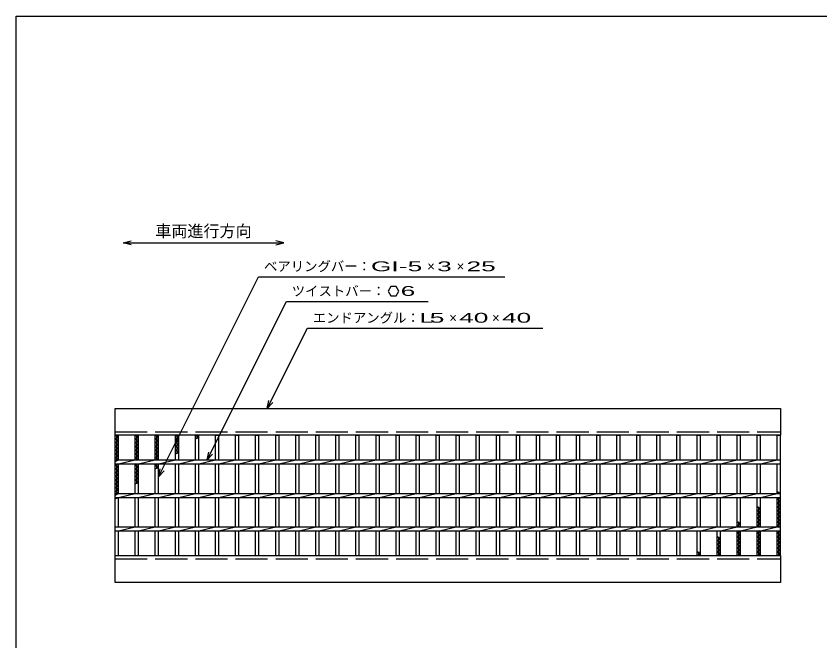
# Model space of a CAD drawing. Units: millimetres, scale not verified. Extents: x -1456 to 1385, y -1026 to 843.
# Drawn here: x -1383 to -181, y -92 to 843 of the extents above; entities that cross this region are included whole.
import ezdxf
from ezdxf.enums import TextEntityAlignment as Align

# ---------------------------------------------------------------- set-up
doc = ezdxf.new("R2010")
doc.units = ezdxf.units.MM
doc.header["$LTSCALE"] = 8
doc.linetypes.add('DASHED', pattern=[7.5, 6, -1.5])
for name, color, linetype, lineweight in [('0_2', 150, 'Continuous', 25), ('16', 3, 'Continuous', 25), ('22', 4, 'Continuous', 25)]:
    doc.layers.add(name, color=color, linetype=linetype, lineweight=lineweight)
doc.styles.add('ベクトル', font='')
doc.styles.get('ベクトル').set_extended_font_data('ベクトル')

msp = doc.modelspace()

# ---------------------------------------------------------------- linework, layer by layer
at = {"layer": '0_2'}
for p, q in [((-1383.2, -917.2), (-1383.2, 842.8)), ((-1383.2, 842.8), (1384.8, 842.8))]:
    msp.add_line(p, q, dxfattribs=at)
at = {"layer": '0_2', "color": 4}
for p, q in [((-1223, 503.7), (-1211, 506.9)), ((-983, 503.7), (-995, 506.9)), ((-1211, 500.5), (-1223, 503.7)), ((-1223, 503.7), (-983, 503.7)), ((-995, 500.5), (-983, 503.7))]:
    msp.add_line(p, q, dxfattribs=at)
at = {"layer": '16'}
for p, q in [((-1235, 256), (-240, 256)), ((-1235, 216), (-1235, 256)), ((-240, 256), (-240, 216)), ((-240, 216), (-1235, 216)), ((-1235, 36), (-1235, 216)), ((-1235, 216), (-1230, 216)), ((-1230, 213.2), (-1235, 216)), ((-1235, 210.4), (-1230, 213.2)), ((-1230, 207.6), (-1235, 210.4)), ((-1235, 204.8), (-1230, 207.6)), ((-1230, 202), (-1235, 204.8)), ((-1232.5, 179), (-1232.5, 216)), ((-1230, 179), (-1230, 216)), ((-1205, 179), (-1205, 216)), ((-1205, 216), (-1200, 216)), ((-1200, 213.2), (-1205, 216)), ((-1205, 210.4), (-1200, 213.2)), ((-1200, 207.6), (-1205, 210.4)), ((-1205, 204.8), (-1200, 207.6)), ((-1200, 202), (-1205, 204.8)), ((-1202.5, 179), (-1202.5, 216)), ((-1200, 179), (-1200, 216)), ((-1175, 179), (-1175, 216)), ((-1175, 216), (-1170, 216)), ((-1170, 213.2), (-1175, 216)), ((-1175, 210.4), (-1170, 213.2)), ((-1170, 207.6), (-1175, 210.4)), ((-1175, 204.8), (-1170, 207.6)), ((-1170, 202), (-1175, 204.8)), ((-1172.5, 179), (-1172.5, 216)), ((-1170, 179), (-1170, 216)), ((-1145, 179), (-1145, 216)), ((-1145, 216), (-1140, 216)), ((-1140, 213.2), (-1145, 216)), ((-1145, 210.4), (-1140, 213.2)), ((-1140, 207.6), (-1145, 210.4)), ((-1145, 204.8), (-1140, 207.6)), ((-1140, 202), (-1145, 204.8)), ((-1142.5, 188), (-1142.5, 216)), ((-1140, 179), (-1140, 216)), ((-1115, 179), (-1115, 216)), ((-1115, 216), (-1110, 216)), ((-1110, 213.2), (-1115, 216)), ((-1115, 210.4), (-1110, 213.2)), ((-1112.5, 210.4), (-1112.5, 216)), ((-1110, 179), (-1110, 216)), ((-1085, 179), (-1085, 216)), ((-1085, 216), (-1080, 216)), ((-1080, 179), (-1080, 216)), ((-1055, 179), (-1055, 216)), ((-1055, 216), (-1050, 216)), ((-1050, 179), (-1050, 216)), ((-1025, 179), (-1025, 216)), ((-1025, 216), (-1020, 216)), ((-1020, 179), (-1020, 216)), ((-995, 179), (-995, 216)), ((-995, 216), (-990, 216)), ((-990, 179), (-990, 216)), ((-965, 179), (-965, 216)), ((-965, 216), (-960, 216)), ((-960, 179), (-960, 216)), ((-935, 179), (-935, 216)), ((-935, 216), (-930, 216)), ((-930, 179), (-930, 216)), ((-905, 179), (-905, 216)), ((-905, 216), (-900, 216)), ((-900, 179), (-900, 216)), ((-875, 179), (-875, 216)), ((-875, 216), (-870, 216)), ((-870, 179), (-870, 216)), ((-845, 179), (-845, 216)), ((-845, 216), (-840, 216)), ((-840, 179), (-840, 216)), ((-815, 179), (-815, 216)), ((-815, 216), (-810, 216)), ((-810, 179), (-810, 216)), ((-785, 179), (-785, 216)), ((-785, 216), (-780, 216)), ((-780, 179), (-780, 216)), ((-755, 179), (-755, 216)), ((-755, 216), (-750, 216)), ((-750, 179), (-750, 216)), ((-725, 179), (-725, 216)), ((-725, 216), (-720, 216)), ((-720, 179), (-720, 216)), ((-695, 179), (-695, 216)), ((-695, 216), (-690, 216)), ((-690, 179), (-690, 216)), ((-665, 179), (-665, 216)), ((-665, 216), (-660, 216)), ((-660, 179), (-660, 216)), ((-635, 179), (-635, 216)), ((-635, 216), (-630, 216)), ((-630, 179), (-630, 216)), ((-605, 179), (-605, 216)), ((-605, 216), (-600, 216)), ((-600, 179), (-600, 216)), ((-575, 179), (-575, 216)), ((-575, 216), (-570, 216)), ((-570, 179), (-570, 216)), ((-545, 179), (-545, 216)), ((-545, 216), (-540, 216)), ((-540, 179), (-540, 216)), ((-515, 179), (-515, 216)), ((-515, 216), (-510, 216)), ((-510, 179), (-510, 216)), ((-485, 179), (-485, 216)), ((-485, 216), (-480, 216)), ((-480, 179), (-480, 216)), ((-455, 179), (-455, 216)), ((-455, 216), (-450, 216)), ((-450, 179), (-450, 216)), ((-425, 179), (-425, 216)), ((-425, 216), (-420, 216)), ((-420, 179), (-420, 216)), ((-395, 179), (-395, 216)), ((-395, 216), (-390, 216)), ((-390, 179), (-390, 216)), ((-365, 179), (-365, 216)), ((-365, 216), (-360, 216)), ((-360, 179), (-360, 216)), ((-335, 179), (-335, 216)), ((-335, 216), (-330, 216)), ((-330, 179), (-330, 216)), ((-305, 179), (-305, 216)), ((-305, 216), (-300, 216)), ((-300, 179), (-300, 216)), ((-275, 179), (-275, 216)), ((-275, 216), (-270, 216)), ((-270, 179), (-270, 216)), ((-245, 179), (-245, 216)), ((-245, 216), (-240, 216)), ((-240, 36), (-240, 216)), ((-1235, 199.2), (-1230, 202)), ((-1230, 196.4), (-1235, 199.2)), ((-1235, 193.6), (-1230, 196.4)), ((-1230, 190.8), (-1235, 193.6)), ((-1205, 199.2), (-1200, 202)), ((-1200, 196.4), (-1205, 199.2)), ((-1205, 193.6), (-1200, 196.4)), ((-1200, 190.8), (-1205, 193.6)), ((-1175, 199.2), (-1170, 202)), ((-1170, 196.4), (-1175, 199.2)), ((-1175, 193.6), (-1170, 196.4)), ((-1170, 190.8), (-1175, 193.6)), ((-1145, 199.2), (-1140, 202)), ((-1140, 196.4), (-1145, 199.2)), ((-1145, 193.6), (-1140, 196.4)), ((-1140, 190.8), (-1145, 193.6)), ((-1235, 188), (-1230, 190.8)), ((-1230, 185.2), (-1235, 188)), ((-1235, 182.4), (-1230, 185.2)), ((-1230, 179.6), (-1235, 182.4)), ((-1205, 188), (-1200, 190.8)), ((-1200, 185.2), (-1205, 188)), ((-1205, 182.4), (-1200, 185.2)), ((-1200, 179.6), (-1205, 182.4)), ((-1175, 188), (-1170, 190.8)), ((-1170, 185.2), (-1175, 188)), ((-1175, 182.4), (-1170, 185.2)), ((-1170, 179.6), (-1175, 182.4)), ((-1145, 188), (-1140, 190.8)), ((-1235, 176.8), (-1230, 179.6)), ((-1235, 179), (-240, 179)), ((-1235, 173), (-1235, 179)), ((-1235, 173), (-240, 173)), ((-1235, 171.2), (-1231.8, 173)), ((-1230, 168.4), (-1235, 171.2)), ((-1235, 165.6), (-1230, 168.4)), ((-1232.5, 129), (-1232.5, 173)), ((-1230, 173), (-1205, 179)), ((-1230, 129), (-1230, 173)), ((-1205, 129), (-1205, 173)), ((-1205, 171.2), (-1201.8, 173)), ((-1200, 168.4), (-1205, 171.2)), ((-1205, 165.6), (-1200, 168.4)), ((-1202.5, 143.2), (-1202.5, 173)), ((-1201.1, 179), (-1200, 179.6)), ((-1200, 173), (-1175, 179)), ((-1200, 129), (-1200, 173)), ((-1175, 129), (-1175, 173)), ((-1175, 171.2), (-1171.8, 173)), ((-1170, 168.4), (-1175, 171.2)), ((-1175, 165.6), (-1170, 168.4)), ((-1172.5, 165.6), (-1172.5, 173)), ((-1171.1, 179), (-1170, 179.6)), ((-1170, 173), (-1145, 179)), ((-1170, 129), (-1170, 173)), ((-1145, 129), (-1145, 173)), ((-1140, 173), (-1115, 179)), ((-1140, 129), (-1140, 173)), ((-1115, 129), (-1115, 173)), ((-1110, 173), (-1085, 179)), ((-1110, 129), (-1110, 173)), ((-1085, 129), (-1085, 173)), ((-1080, 173), (-1055, 179)), ((-1080, 129), (-1080, 173)), ((-1055, 129), (-1055, 173)), ((-1050, 173), (-1025, 179)), ((-1050, 129), (-1050, 173)), ((-1025, 129), (-1025, 173)), ((-1020, 173), (-995, 179)), ((-1020, 129), (-1020, 173)), ((-995, 129), (-995, 173)), ((-990, 173), (-965, 179)), ((-990, 129), (-990, 173)), ((-965, 129), (-965, 173)), ((-960, 173), (-935, 179)), ((-960, 129), (-960, 173)), ((-935, 129), (-935, 173)), ((-930, 173), (-905, 179)), ((-930, 129), (-930, 173)), ((-905, 129), (-905, 173)), ((-900, 173), (-875, 179)), ((-900, 129), (-900, 173)), ((-875, 129), (-875, 173)), ((-870, 173), (-845, 179)), ((-870, 129), (-870, 173)), ((-845, 129), (-845, 173)), ((-840, 173), (-815, 179)), ((-840, 129), (-840, 173)), ((-815, 129), (-815, 173)), ((-810, 173), (-785, 179)), ((-810, 129), (-810, 173)), ((-785, 129), (-785, 173)), ((-780, 173), (-755, 179)), ((-780, 129), (-780, 173)), ((-755, 129), (-755, 173)), ((-750, 173), (-725, 179)), ((-750, 129), (-750, 173)), ((-725, 129), (-725, 173)), ((-720, 173), (-695, 179)), ((-720, 129), (-720, 173)), ((-695, 129), (-695, 173)), ((-690, 173), (-665, 179)), ((-690, 129), (-690, 173)), ((-665, 129), (-665, 173)), ((-660, 173), (-635, 179)), ((-660, 129), (-660, 173)), ((-635, 129), (-635, 173)), ((-630, 173), (-605, 179)), ((-630, 129), (-630, 173)), ((-605, 129), (-605, 173)), ((-600, 173), (-575, 179)), ((-600, 129), (-600, 173)), ((-575, 129), (-575, 173)), ((-570, 173), (-545, 179)), ((-570, 129), (-570, 173)), ((-545, 129), (-545, 173)), ((-540, 173), (-515, 179)), ((-540, 129), (-540, 173)), ((-515, 129), (-515, 173)), ((-510, 173), (-485, 179)), ((-510, 129), (-510, 173)), ((-485, 129), (-485, 173)), ((-480, 173), (-455, 179)), ((-480, 129), (-480, 173)), ((-455, 129), (-455, 173)), ((-450, 173), (-425, 179)), ((-450, 129), (-450, 173)), ((-425, 129), (-425, 173)), ((-420, 173), (-395, 179)), ((-420, 129), (-420, 173)), ((-395, 129), (-395, 173)), ((-390, 173), (-365, 179)), ((-390, 129), (-390, 173)), ((-365, 129), (-365, 173)), ((-360, 173), (-335, 179)), ((-360, 129), (-360, 173)), ((-335, 129), (-335, 173)), ((-330, 173), (-305, 179)), ((-330, 129), (-330, 173)), ((-305, 129), (-305, 173)), ((-300, 173), (-275, 179)), ((-300, 129), (-300, 173)), ((-275, 129), (-275, 173)), ((-270, 173), (-245, 179)), ((-270, 129), (-270, 173)), ((-245, 129), (-245, 173)), ((-240, 173), (-240, 179)), ((-1230, 162.8), (-1235, 165.6)), ((-1235, 160), (-1230, 162.8)), ((-1230, 157.2), (-1235, 160)), ((-1235, 154.4), (-1230, 157.2)), ((-1200, 162.8), (-1205, 165.6)), ((-1205, 160), (-1200, 162.8)), ((-1200, 157.2), (-1205, 160)), ((-1205, 154.4), (-1200, 157.2)), ((-1230, 151.6), (-1235, 154.4)), ((-1235, 148.8), (-1230, 151.6)), ((-1230, 146), (-1235, 148.8)), ((-1235, 143.2), (-1230, 146)), ((-1200, 151.6), (-1205, 154.4)), ((-1205, 148.8), (-1200, 151.6)), ((-1200, 146), (-1205, 148.8)), ((-1205, 143.2), (-1200, 146)), ((-1230, 140.4), (-1235, 143.2)), ((-1235, 137.6), (-1230, 140.4)), ((-1230, 134.8), (-1235, 137.6)), ((-1235, 132), (-1230, 134.8)), ((-1230, 129.2), (-1235, 132)), ((-1235, 126.4), (-1230, 129.2)), ((-1235, 129), (-240, 129)), ((-1235, 123), (-1235, 129)), ((-1235, 123), (-240, 123)), ((-1235, 120.8), (-1231.1, 123)), ((-1232.5, 120.8), (-1232.5, 123)), ((-1230, 123), (-1205, 129)), ((-1230, 79), (-1230, 123)), ((-1205, 79), (-1205, 123)), ((-1200, 123), (-1175, 129)), ((-1200, 79), (-1200, 123)), ((-1175, 79), (-1175, 123)), ((-1170, 123), (-1145, 129)), ((-1170, 79), (-1170, 123)), ((-1145, 79), (-1145, 123)), ((-1140, 123), (-1115, 129)), ((-1140, 79), (-1140, 123)), ((-1115, 79), (-1115, 123)), ((-1110, 123), (-1085, 129)), ((-1110, 79), (-1110, 123)), ((-1085, 79), (-1085, 123)), ((-1080, 123), (-1055, 129)), ((-1080, 79), (-1080, 123)), ((-1055, 79), (-1055, 123)), ((-1050, 123), (-1025, 129)), ((-1050, 79), (-1050, 123)), ((-1025, 79), (-1025, 123)), ((-1020, 123), (-995, 129)), ((-1020, 79), (-1020, 123)), ((-995, 79), (-995, 123)), ((-990, 123), (-965, 129)), ((-990, 79), (-990, 123)), ((-965, 79), (-965, 123)), ((-960, 123), (-935, 129)), ((-960, 79), (-960, 123)), ((-935, 79), (-935, 123)), ((-930, 123), (-905, 129)), ((-930, 79), (-930, 123)), ((-905, 79), (-905, 123)), ((-900, 123), (-875, 129)), ((-900, 79), (-900, 123)), ((-875, 79), (-875, 123)), ((-870, 123), (-845, 129)), ((-870, 79), (-870, 123)), ((-845, 79), (-845, 123)), ((-840, 123), (-815, 129)), ((-840, 79), (-840, 123)), ((-815, 79), (-815, 123)), ((-810, 123), (-785, 129)), ((-810, 79), (-810, 123)), ((-785, 79), (-785, 123)), ((-780, 123), (-755, 129)), ((-780, 79), (-780, 123)), ((-755, 79), (-755, 123)), ((-750, 123), (-725, 129)), ((-750, 79), (-750, 123)), ((-725, 79), (-725, 123)), ((-720, 123), (-695, 129)), ((-720, 79), (-720, 123)), ((-695, 79), (-695, 123)), ((-690, 123), (-665, 129)), ((-690, 79), (-690, 123)), ((-665, 79), (-665, 123)), ((-660, 123), (-635, 129)), ((-660, 79), (-660, 123)), ((-635, 79), (-635, 123)), ((-630, 123), (-605, 129)), ((-630, 79), (-630, 123)), ((-605, 79), (-605, 123)), ((-600, 123), (-575, 129)), ((-600, 79), (-600, 123)), ((-575, 79), (-575, 123)), ((-570, 123), (-545, 129)), ((-570, 79), (-570, 123)), ((-545, 79), (-545, 123)), ((-540, 123), (-515, 129)), ((-540, 79), (-540, 123)), ((-515, 79), (-515, 123)), ((-510, 123), (-485, 129)), ((-510, 79), (-510, 123)), ((-485, 79), (-485, 123)), ((-480, 123), (-455, 129)), ((-480, 79), (-480, 123)), ((-455, 79), (-455, 123)), ((-450, 123), (-425, 129)), ((-450, 79), (-450, 123)), ((-425, 79), (-425, 123)), ((-420, 123), (-395, 129)), ((-420, 79), (-420, 123)), ((-395, 79), (-395, 123)), ((-390, 123), (-365, 129)), ((-390, 79), (-390, 123)), ((-365, 79), (-365, 123)), ((-360, 123), (-335, 129)), ((-360, 79), (-360, 123)), ((-335, 79), (-335, 123)), ((-330, 123), (-305, 129)), ((-330, 79), (-330, 123)), ((-305, 79), (-305, 123)), ((-300, 123), (-275, 129)), ((-300, 79), (-300, 123)), ((-275, 79), (-275, 123)), ((-270, 123), (-245, 129)), ((-270, 79), (-270, 123)), ((-240, 128.4), (-245, 131.2)), ((-245, 79), (-245, 123)), ((-245, 120), (-240, 122.8)), ((-242.5, 129), (-242.5, 131.2)), ((-242.5, 79), (-242.5, 123)), ((-240, 122.8), (-240.4, 123)), ((-240, 123), (-240, 129)), ((-270, 106), (-275, 108.8)), ((-272.5, 79), (-272.5, 108.8)), ((-240, 117.2), (-245, 120)), ((-245, 114.4), (-240, 117.2)), ((-240, 111.6), (-245, 114.4)), ((-245, 108.8), (-240, 111.6)), ((-240, 106), (-245, 108.8)), ((-275, 103.2), (-270, 106)), ((-270, 100.4), (-275, 103.2)), ((-275, 97.6), (-270, 100.4)), ((-270, 94.8), (-275, 97.6)), ((-245, 103.2), (-240, 106)), ((-240, 100.4), (-245, 103.2)), ((-245, 97.6), (-240, 100.4)), ((-240, 94.8), (-245, 97.6)), ((-300, 83.6), (-305, 86.4)), ((-302.5, 79), (-302.5, 86.4)), ((-275, 92), (-270, 94.8)), ((-270, 89.2), (-275, 92)), ((-275, 86.4), (-270, 89.2)), ((-270, 83.6), (-275, 86.4)), ((-245, 92), (-240, 94.8)), ((-240, 89.2), (-245, 92)), ((-245, 86.4), (-240, 89.2)), ((-240, 83.6), (-245, 86.4)), ((-1235, 79), (-240, 79)), ((-1235, 73), (-1235, 79)), ((-1235, 73), (-240, 73)), ((-1230, 73), (-1205, 79)), ((-1230, 36), (-1230, 73)), ((-1205, 36), (-1205, 73)), ((-1200, 73), (-1175, 79)), ((-1200, 36), (-1200, 73)), ((-1175, 36), (-1175, 73)), ((-1170, 73), (-1145, 79)), ((-1170, 36), (-1170, 73)), ((-1145, 36), (-1145, 73)), ((-1140, 73), (-1115, 79)), ((-1140, 36), (-1140, 73)), ((-1115, 36), (-1115, 73)), ((-1110, 73), (-1085, 79)), ((-1110, 36), (-1110, 73)), ((-1085, 36), (-1085, 73)), ((-1080, 73), (-1055, 79)), ((-1080, 36), (-1080, 73)), ((-1055, 36), (-1055, 73)), ((-1050, 73), (-1025, 79)), ((-1050, 36), (-1050, 73)), ((-1025, 36), (-1025, 73)), ((-1020, 73), (-995, 79)), ((-1020, 36), (-1020, 73)), ((-995, 36), (-995, 73)), ((-990, 73), (-965, 79)), ((-990, 36), (-990, 73)), ((-965, 36), (-965, 73)), ((-960, 73), (-935, 79)), ((-960, 36), (-960, 73)), ((-935, 36), (-935, 73)), ((-930, 73), (-905, 79)), ((-930, 36), (-930, 73)), ((-905, 36), (-905, 73)), ((-900, 73), (-875, 79)), ((-900, 36), (-900, 73)), ((-875, 36), (-875, 73)), ((-870, 73), (-845, 79)), ((-870, 36), (-870, 73)), ((-845, 36), (-845, 73)), ((-840, 73), (-815, 79)), ((-840, 36), (-840, 73)), ((-815, 36), (-815, 73)), ((-810, 73), (-785, 79)), ((-810, 36), (-810, 73)), ((-785, 36), (-785, 73)), ((-780, 73), (-755, 79)), ((-780, 36), (-780, 73)), ((-755, 36), (-755, 73)), ((-750, 73), (-725, 79)), ((-750, 36), (-750, 73)), ((-725, 36), (-725, 73)), ((-720, 73), (-695, 79)), ((-720, 36), (-720, 73)), ((-695, 36), (-695, 73)), ((-690, 73), (-665, 79)), ((-690, 36), (-690, 73)), ((-665, 36), (-665, 73)), ((-660, 73), (-635, 79)), ((-660, 36), (-660, 73)), ((-635, 36), (-635, 73)), ((-630, 73), (-605, 79)), ((-630, 36), (-630, 73)), ((-605, 36), (-605, 73)), ((-600, 73), (-575, 79)), ((-600, 36), (-600, 73)), ((-575, 36), (-575, 73)), ((-570, 73), (-545, 79)), ((-570, 36), (-570, 73)), ((-545, 36), (-545, 73)), ((-540, 73), (-515, 79)), ((-540, 36), (-540, 73)), ((-515, 36), (-515, 73)), ((-510, 73), (-485, 79)), ((-510, 36), (-510, 73)), ((-485, 36), (-485, 73)), ((-480, 73), (-455, 79)), ((-480, 36), (-480, 73)), ((-455, 36), (-455, 73)), ((-450, 73), (-425, 79)), ((-450, 36), (-450, 73)), ((-425, 36), (-425, 73)), ((-420, 73), (-395, 79)), ((-420, 36), (-420, 73)), ((-395, 36), (-395, 73)), ((-390, 73), (-365, 79)), ((-390, 36), (-390, 73)), ((-365, 36), (-365, 73)), ((-360, 73), (-335, 79)), ((-360, 36), (-360, 73)), ((-335, 36), (-335, 73)), ((-330, 73), (-305, 79)), ((-330, 36), (-330, 73)), ((-305, 80.8), (-300, 83.6)), ((-301.8, 79), (-305, 80.8)), ((-305, 36), (-305, 73)), ((-305, 69.6), (-300, 72.4)), ((-302.5, 36), (-302.5, 73)), ((-300, 72.4), (-301.1, 73)), ((-300, 73), (-275, 79)), ((-300, 36), (-300, 73)), ((-275, 80.8), (-270, 83.6)), ((-271.8, 79), (-275, 80.8)), ((-275, 36), (-275, 73)), ((-275, 69.6), (-270, 72.4)), ((-272.5, 36), (-272.5, 73)), ((-270, 72.4), (-271.1, 73)), ((-270, 73), (-245, 79)), ((-270, 36), (-270, 73)), ((-245, 80.8), (-240, 83.6)), ((-240, 78), (-245, 80.8)), ((-245, 36), (-245, 73)), ((-245, 69.6), (-240, 72.4)), ((-242.5, 36), (-242.5, 73)), ((-240, 72.4), (-241.1, 73)), ((-240, 73), (-240, 79)), ((-330, 61.2), (-335, 64)), ((-335, 58.4), (-330, 61.2)), ((-332.5, 36), (-332.5, 64)), ((-300, 66.8), (-305, 69.6)), ((-305, 64), (-300, 66.8)), ((-300, 61.2), (-305, 64)), ((-305, 58.4), (-300, 61.2)), ((-270, 66.8), (-275, 69.6)), ((-275, 64), (-270, 66.8)), ((-270, 61.2), (-275, 64)), ((-275, 58.4), (-270, 61.2)), ((-240, 66.8), (-245, 69.6)), ((-245, 64), (-240, 66.8)), ((-240, 61.2), (-245, 64)), ((-245, 58.4), (-240, 61.2)), ((-330, 55.6), (-335, 58.4)), ((-335, 52.8), (-330, 55.6)), ((-330, 50), (-335, 52.8)), ((-335, 47.2), (-330, 50)), ((-300, 55.6), (-305, 58.4)), ((-305, 52.8), (-300, 55.6)), ((-300, 50), (-305, 52.8)), ((-305, 47.2), (-300, 50)), ((-270, 55.6), (-275, 58.4)), ((-275, 52.8), (-270, 55.6)), ((-270, 50), (-275, 52.8)), ((-275, 47.2), (-270, 50)), ((-240, 55.6), (-245, 58.4)), ((-245, 52.8), (-240, 55.6)), ((-240, 50), (-245, 52.8)), ((-245, 47.2), (-240, 50)), ((-360, 38.8), (-365, 41.6)), ((-365, 36), (-360, 38.8)), ((-362.5, 36), (-362.5, 41.6)), ((-330, 44.4), (-335, 47.2)), ((-335, 41.6), (-330, 44.4)), ((-330, 38.8), (-335, 41.6)), ((-335, 36), (-330, 38.8)), ((-300, 44.4), (-305, 47.2)), ((-305, 41.6), (-300, 44.4)), ((-300, 38.8), (-305, 41.6)), ((-305, 36), (-300, 38.8)), ((-270, 44.4), (-275, 47.2)), ((-275, 41.6), (-270, 44.4)), ((-270, 38.8), (-275, 41.6)), ((-275, 36), (-270, 38.8)), ((-240, 44.4), (-245, 47.2)), ((-245, 41.6), (-240, 44.4)), ((-240, 38.8), (-245, 41.6)), ((-245, 36), (-240, 38.8)), ((-1235, 36), (-240, 36)), ((-1235, -4), (-1235, 36)), ((-1235, 36), (-1230, 36)), ((-1205, 36), (-1200, 36)), ((-1175, 36), (-1170, 36)), ((-1145, 36), (-1140, 36)), ((-1115, 36), (-1110, 36)), ((-1085, 36), (-1080, 36)), ((-1055, 36), (-1050, 36)), ((-1025, 36), (-1020, 36)), ((-995, 36), (-990, 36)), ((-965, 36), (-960, 36)), ((-935, 36), (-930, 36)), ((-905, 36), (-900, 36)), ((-875, 36), (-870, 36)), ((-845, 36), (-840, 36)), ((-815, 36), (-810, 36)), ((-785, 36), (-780, 36)), ((-755, 36), (-750, 36)), ((-725, 36), (-720, 36)), ((-695, 36), (-690, 36)), ((-665, 36), (-660, 36)), ((-635, 36), (-630, 36)), ((-605, 36), (-600, 36)), ((-575, 36), (-570, 36)), ((-545, 36), (-540, 36)), ((-515, 36), (-510, 36)), ((-485, 36), (-480, 36)), ((-455, 36), (-450, 36)), ((-425, 36), (-420, 36)), ((-395, 36), (-390, 36)), ((-365, 36), (-360, 36)), ((-335, 36), (-330, 36)), ((-305, 36), (-300, 36)), ((-275, 36), (-270, 36)), ((-245, 36), (-240, 36)), ((-240, 36), (-240, -4)), ((-240, -4), (-1235, -4))]:
    msp.add_line(p, q, dxfattribs=at)
at = {"layer": '16', "linetype": 'DASHED'}
for p, q in [((-1235, 221), (-240, 221)), ((-1235, 31), (-240, 31))]:
    msp.add_line(p, q, dxfattribs=at)
at = {"layer": '22'}
for p, q in [((-1170, 154), (-1020.5, 453)), ((-1020.5, 453), (-652.5, 453)), ((-823, 438.2), (-827, 431.3)), ((-815, 438.2), (-823, 438.2)), ((-811, 431.2), (-815, 438.2)), ((-827, 431.3), (-823, 424.4)), ((-823, 424.4), (-815, 424.4)), ((-815, 424.4), (-811, 431.3)), ((-1097.5, 179), (-979, 416)), ((-979, 416), (-767, 416)), ((-1007.5, 256), (-947.5, 376)), ((-947.5, 376), (-595.5, 376)), ((-1007.5, 256), (-1005.1, 267.7)), ((-1007.5, 256), (-999.5, 264.8)), ((-1097.5, 179), (-1095.1, 190.7)), ((-1097.5, 179), (-1089.5, 187.8)), ((-1170, 154), (-1167.6, 165.7)), ((-1170, 154), (-1162, 162.8))]:
    msp.add_line(p, q, dxfattribs=at)

# ---------------------------------------------------------------- texts
at = {"layer": '0_2', "color": 2, "style": 'ベクトル'}
msp.add_text('車両進行方向', height=17.6, dxfattribs=at).set_placement((-1175, 521.3), align=Align.MIDDLE_LEFT)
at = {"layer": '22', "color": 2, "style": 'ベクトル'}
for s, height, p in [('ベアリングバー：', 14.66, (-1012.5, 468.6)), ('×', 14.7, (-768.5, 468.6)), ('×', 14.7, (-724.5, 468.6)), ('ツイストバー：', 14.66, (-971, 431.6)), ('エンドアングル：', 14.66, (-939.5, 391.6)), ('×', 14.7, (-735.5, 391.6)), ('×', 14.7, (-671.5, 391.6))]:
    msp.add_text(s, height=height, dxfattribs=at).set_placement(p, align=Align.MIDDLE_LEFT)
for s, height, width, p in [('GI-', 14.66, 2, (-852.5, 468.6)), (' 5 ', 14.66, 2, (-808.5, 468.6)), (' 3 ', 14.66, 2, (-764.5, 468.6)), (' 25 ', 14.66, 2, (-720.5, 468.6)), (' 6 ', 14.66, 2, (-819, 431.7)), ('L', 14.7, 1.8, (-779.5, 391.6)), (' 5 ', 14.66, 2, (-775.5, 391.6)), (' 40 ', 14.66, 2, (-731.5, 391.6)), (' 40 ', 14.66, 2, (-667.5, 391.6))]:
    msp.add_text(s, height=height, dxfattribs=dict(at, width=width)).set_placement(p, align=Align.MIDDLE_LEFT)

doc.saveas('drawing.dxf')
